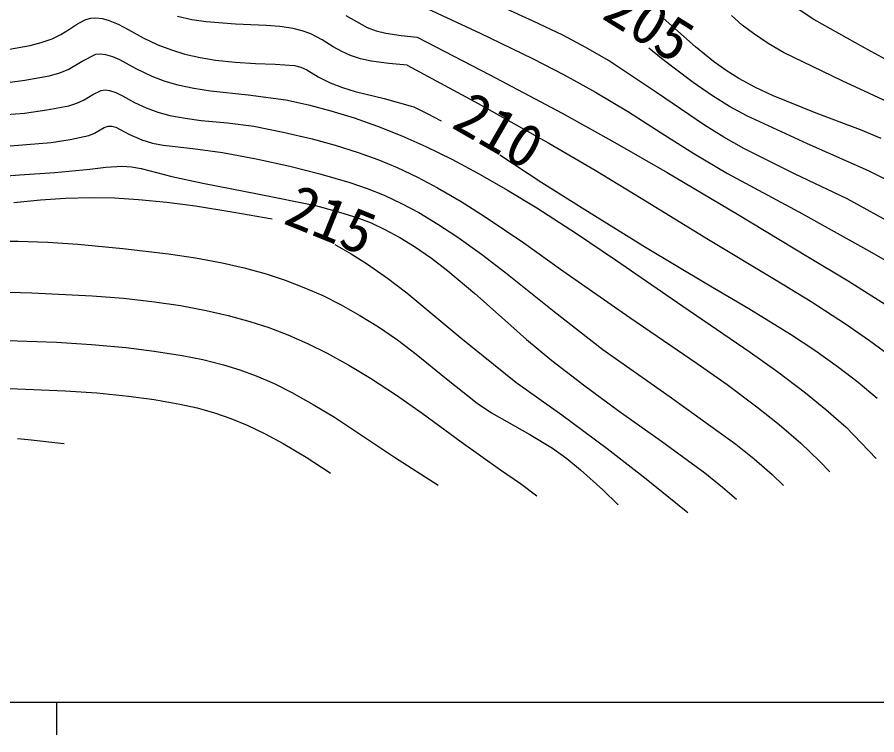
# Model space of a CAD drawing. Units: millimetres, scale not verified. Extents: x 40000 to 680000, y 20000 to 380000.
# Drawn here: x 166797 to 193010, y 204000 to 225880 of the extents above; entities that cross this region are included whole.
import ezdxf
from ezdxf.enums import TextEntityAlignment as Align

# ---------------------------------------------------------------- set-up
doc = ezdxf.new("R2010")
doc.units = ezdxf.units.MM
doc.header["$LTSCALE"] = 1000
doc.layers.add('M-BGD', color=7, linetype='Continuous', lineweight=25)
doc.layers.add('M-TTL-BAND', color=7, linetype='Continuous', lineweight=25)
doc.styles.add('ＭＳ ゴシック', font='')
doc.styles.get('ＭＳ ゴシック').set_extended_font_data('MS Gothic')

msp = doc.modelspace()

# ---------------------------------------------------------------- linework, layer by layer
at = {"layer": 'M-BGD'}
for p, q in [((179316, 226137), (180919, 225393)), ((182533, 225764), (181618, 226173)), ((191088, 225813), (190581, 226141)), ((168637, 225675), (168891, 225806)), ((168891, 225806), (169040, 225848)), ((169040, 225848), (169197, 225862)), ((169197, 225862), (169384, 225842)), ((169384, 225842), (169575, 225791)), ((169575, 225791), (169877, 225665)), ((172120, 225803), (171688, 225899)), ((172555, 225737), (172120, 225803)), ((173458, 225667), (172555, 225737)), ((176814, 225934), (177466, 225566)), ((183433, 225330), (182533, 225764)), ((186944, 225454), (186397, 225942)), ((188906, 225641), (188575, 225930)), ((192615, 224953), (191088, 225813)), ((168127, 225352), (168388, 225511)), ((168388, 225511), (168637, 225675)), ((169877, 225665), (170185, 225503)), ((170185, 225503), (170637, 225254)), ((174388, 225625), (173458, 225667)), ((174808, 225596), (174388, 225625)), ((175213, 225537), (174808, 225596)), ((175489, 225469), (175213, 225537)), ((175756, 225373), (175489, 225469)), ((177466, 225566), (177744, 225466)), ((177744, 225466), (178038, 225393)), ((187480, 224976), (186944, 225454)), ((189249, 225381), (188906, 225641)), ((167532, 225105), (167862, 225225)), ((167862, 225225), (168127, 225352)), ((170637, 225254), (171090, 225039)), ((176101, 225191), (175756, 225373)), ((176436, 224980), (176101, 225191)), ((178038, 225393), (178510, 225320)), ((178510, 225320), (178998, 225273)), ((178998, 225273), (181211, 224123)), ((180919, 225393), (182508, 224622)), ((184140, 224958), (183433, 225330)), ((189701, 225081), (189249, 225381)), ((166393, 224875), (167194, 225014)), ((167194, 225014), (167532, 225105)), ((171090, 225039), (171500, 224882)), ((176695, 224830), (176436, 224980)), ((184826, 224562), (184140, 224958)), ((186444, 224626), (186055, 224936)), ((188028, 224528), (187480, 224976)), ((190169, 224806), (189701, 225081)), ((194153, 224121), (192615, 224953)), ((168779, 224541), (169194, 224749)), ((169194, 224749), (169342, 224763)), ((169342, 224763), (169493, 224748)), ((169493, 224748), (169703, 224687)), ((169703, 224687), (169917, 224592)), ((171500, 224882), (171909, 224756)), ((171909, 224756), (172373, 224648)), ((172373, 224648), (172840, 224570)), ((176960, 224711), (176695, 224830)), ((177270, 224611), (176960, 224711)), ((191949, 223942), (190169, 224806)), ((168353, 224290), (168779, 224541)), ((169917, 224592), (170410, 224319)), ((172840, 224570), (173445, 224505)), ((173445, 224505), (174059, 224470)), ((174059, 224470), (174659, 224452)), ((174659, 224452), (175255, 224404)), ((175255, 224404), (175445, 224355)), ((177591, 224539), (177270, 224611)), ((178132, 224466), (177591, 224539)), ((178685, 224421), (178132, 224466)), ((178685, 224421), (180854, 223244)), ((182508, 224622), (183475, 224122)), ((186296, 223588), (184826, 224562)), ((186830, 224322), (186444, 224626)), ((188412, 224255), (188028, 224528)), ((167774, 224095), (168068, 224178)), ((168068, 224178), (168353, 224290)), ((170410, 224319), (170907, 224080)), ((175445, 224355), (175625, 224278)), ((175625, 224278), (175976, 224065)), ((181211, 224123), (183417, 222950)), ((183475, 224122), (184427, 223596)), ((187410, 223885), (186830, 224322)), ((188807, 224011), (188412, 224255)), ((166278, 223859), (167028, 223962)), ((167028, 223962), (167774, 224095)), ((170907, 224080), (171297, 223935)), ((171297, 223935), (171693, 223819)), ((175976, 224065), (176339, 223878)), ((176339, 223878), (176715, 223733)), ((188001, 223478), (187410, 223885)), ((189314, 223738), (188807, 224011)), ((193744, 223106), (191949, 223942)), ((169099, 223523), (169353, 223648)), ((169353, 223648), (169478, 223664)), ((169478, 223664), (169611, 223649)), ((169611, 223649), (169808, 223584)), ((171693, 223819), (172187, 223712)), ((172187, 223712), (172688, 223634)), ((172688, 223634), (173841, 223512)), ((176715, 223733), (177103, 223616)), ((177103, 223616), (177985, 223401)), ((184427, 223596), (185438, 222990)), ((189831, 223493), (189314, 223738)), ((168612, 223256), (168842, 223361)), ((168842, 223361), (169099, 223523)), ((169808, 223584), (170009, 223485)), ((170009, 223485), (170369, 223283)), ((173841, 223512), (174993, 223360)), ((174993, 223360), (175679, 223210)), ((177985, 223401), (178856, 223159)), ((187751, 222588), (186296, 223588)), ((188518, 223161), (188001, 223478)), ((191163, 222955), (189831, 223493)), ((167698, 223053), (168374, 223181)), ((168374, 223181), (168612, 223256)), ((170369, 223283), (170729, 223115)), ((170729, 223115), (171085, 222987)), ((175679, 223210), (176365, 223029)), ((178870, 223154), (179299, 222939)), ((180854, 223244), (183009, 222040)), ((189046, 222873), (188518, 223161)), ((165577, 222840), (167022, 222957)), ((167022, 222957), (167698, 223053)), ((171085, 222987), (171447, 222888)), ((171447, 222888), (171922, 222797)), ((176365, 223029), (177077, 222808)), ((177077, 222808), (177779, 222559)), ((179299, 222939), (179728, 222725)), ((183417, 222950), (185023, 222064)), ((185438, 222990), (186434, 222358)), ((190894, 222022), (189046, 222873)), ((192513, 222442), (191163, 222955)), ((169447, 222519), (169569, 222561)), ((169569, 222561), (169687, 222558)), ((169687, 222558), (169808, 222523)), ((171922, 222797), (172403, 222735)), ((172403, 222735), (173209, 222661)), ((173209, 222661), (174016, 222557)), ((174016, 222557), (174906, 222377)), ((177779, 222559), (178522, 222263)), ((188344, 222219), (187751, 222588)), ((168977, 222270), (169154, 222342)), ((169154, 222342), (169326, 222445)), ((169326, 222445), (169447, 222519)), ((169808, 222523), (170201, 222315)), ((170201, 222315), (170600, 222138)), ((174906, 222377), (175790, 222168)), ((186434, 222358), (187434, 221723)), ((193145, 222180), (192513, 222442)), ((166111, 221925), (167837, 222064)), ((167837, 222064), (168408, 222152)), ((168408, 222152), (168977, 222270)), ((170600, 222138), (170922, 222040)), ((170922, 222040), (171245, 221974)), ((175790, 222168), (176497, 221979)), ((178522, 222263), (179253, 221938)), ((183009, 222040), (184421, 221216)), ((185023, 222064), (186618, 221150)), ((188952, 221876), (188344, 222219)), ((192760, 221196), (190894, 222022)), ((171245, 221974), (172148, 221881)), ((172148, 221881), (173056, 221758)), ((176497, 221979), (177199, 221760)), ((177199, 221760), (177796, 221544)), ((179253, 221938), (180052, 221549)), ((190521, 221093), (188952, 221876)), ((173056, 221758), (174083, 221562)), ((174083, 221562), (175107, 221336)), ((177796, 221544), (178385, 221298)), ((180052, 221549), (180844, 221129)), ((181512, 221682), (182800, 220840)), ((187434, 221723), (188454, 221112)), ((167941, 221144), (169017, 221245)), ((169017, 221245), (169504, 221308)), ((169504, 221308), (169994, 221341)), ((169994, 221341), (170284, 221319)), ((170284, 221319), (170577, 221266)), ((170577, 221266), (171513, 221026)), ((175107, 221336), (176024, 221105)), ((178385, 221298), (179005, 221004)), ((165862, 221005), (166872, 221073)), ((166872, 221073), (167941, 221144)), ((171513, 221026), (172455, 220816)), ((176024, 221105), (176938, 220843)), ((179005, 221004), (179618, 220680)), ((180844, 221129), (181752, 220610)), ((184421, 221216), (185822, 220364)), ((186618, 221150), (188761, 219877)), ((188454, 221112), (190629, 219941)), ((192101, 220338), (190521, 221093)), ((193424, 220859), (192760, 221196)), ((172455, 220816), (174179, 220489)), ((176938, 220843), (177468, 220661)), ((182800, 220840), (184105, 220022)), ((174179, 220489), (175891, 220134)), ((177468, 220661), (177989, 220451)), ((177989, 220451), (178519, 220202)), ((179618, 220680), (180334, 220263)), ((181752, 220610), (182647, 220065)), ((166691, 220230), (167508, 220314)), ((167508, 220314), (168270, 220362)), ((168270, 220362), (169036, 220381)), ((169036, 220381), (169766, 220369)), ((169766, 220369), (170496, 220326)), ((170496, 220326), (171364, 220241)), ((171364, 220241), (172236, 220126)), ((178519, 220202), (179041, 219924)), ((180334, 220263), (181041, 219816)), ((185822, 220364), (187875, 219098)), ((194157, 219209), (192101, 220338)), ((172236, 220126), (173399, 219938)), ((173399, 219938), (174567, 219730)), ((175891, 220134), (176528, 219968)), ((176528, 219968), (177158, 219773)), ((179041, 219924), (179627, 219573)), ((182647, 220065), (183852, 219285)), ((184105, 220022), (185958, 218873)), ((190629, 219941), (192788, 218745)), ((177158, 219773), (177589, 219607)), ((181041, 219816), (182243, 218998)), ((188761, 219877), (190898, 218583)), ((177589, 219607), (178011, 219412)), ((178011, 219412), (178468, 219165)), ((179627, 219573), (180203, 219193)), ((178468, 219165), (178911, 218892)), ((180203, 219193), (180955, 218653)), ((183852, 219285), (185043, 218479)), ((166056, 219048), (166824, 219052)), ((166824, 219052), (167732, 219023)), ((167732, 219023), (168641, 218964)), ((168641, 218964), (170023, 218832)), ((176479, 218947), (176986, 218662)), ((178911, 218892), (179427, 218533)), ((182243, 218998), (183433, 218151)), ((187875, 219098), (189942, 217858)), ((170023, 218832), (171411, 218669)), ((171411, 218669), (172233, 218545)), ((176986, 218662), (177479, 218350)), ((180955, 218653), (181693, 218087)), ((185958, 218873), (187822, 217753)), ((192788, 218745), (193819, 218149)), ((172233, 218545), (173049, 218392)), ((173049, 218392), (173723, 218237)), ((179427, 218533), (179933, 218144)), ((185043, 218479), (187095, 217068)), ((190898, 218583), (192132, 217842)), ((173723, 218237), (174387, 218053)), ((177479, 218350), (178085, 217926)), ((179933, 218144), (180755, 217452)), ((183433, 218151), (185481, 216725)), ((174387, 218053), (174969, 217862)), ((174969, 217862), (175541, 217642)), ((178085, 217926), (178676, 217476)), ((181693, 218087), (183172, 216902)), ((189942, 217858), (191003, 217209)), ((192132, 217842), (193356, 217073)), ((175541, 217642), (176112, 217391)), ((187822, 217753), (189106, 216997)), ((165408, 217527), (167245, 217471)), ((167245, 217471), (169087, 217384)), ((169087, 217384), (170035, 217309)), ((170035, 217309), (170982, 217205)), ((176112, 217391), (176671, 217111)), ((178676, 217476), (180329, 216104)), ((180755, 217452), (181562, 216734)), ((170982, 217205), (171772, 217089)), ((171772, 217089), (172557, 216942)), ((176671, 217111), (177248, 216788)), ((187095, 217068), (189149, 215672)), ((191003, 217209), (192055, 216531)), ((172557, 216942), (173226, 216789)), ((173226, 216789), (173887, 216606)), ((177248, 216788), (177810, 216438)), ((183172, 216902), (184656, 215753)), ((189106, 216997), (190381, 216212)), ((173887, 216606), (174474, 216414)), ((181562, 216734), (182328, 216056)), ((185481, 216725), (187534, 215326)), ((192055, 216531), (192789, 216024)), ((174474, 216414), (175052, 216193)), ((177810, 216438), (178394, 216038)), ((165926, 216047), (167995, 215970)), ((175052, 216193), (175654, 215928)), ((178394, 216038), (178965, 215610)), ((180329, 216104), (182003, 214752)), ((182328, 216056), (183105, 215408)), ((190381, 216212), (191119, 215724)), ((192789, 216024), (193509, 215491)), ((167995, 215970), (169058, 215903)), ((169058, 215903), (170119, 215807)), ((170119, 215807), (170974, 215702)), ((175654, 215928), (176250, 215634)), ((184656, 215753), (186679, 214321)), ((170974, 215702), (171831, 215565)), ((171831, 215565), (172460, 215439)), ((176250, 215634), (176913, 215270)), ((178965, 215610), (179886, 214850)), ((189149, 215672), (189996, 215065)), ((191119, 215724), (191845, 215208)), ((172460, 215439), (173085, 215283)), ((173085, 215283), (173589, 215128)), ((176913, 215270), (177567, 214876)), ((183105, 215408), (184103, 214638)), ((187534, 215326), (188448, 214679)), ((191845, 215208), (192439, 214750)), ((173589, 215128), (174083, 214945)), ((174083, 214945), (174628, 214708)), ((189996, 215065), (190835, 214427)), ((174628, 214708), (175167, 214441)), ((177567, 214876), (178364, 214356)), ((179886, 214850), (180821, 214117)), ((182003, 214752), (183402, 213755)), ((192439, 214750), (193025, 214261)), ((166565, 214563), (168262, 214492)), ((168262, 214492), (169230, 214425)), ((169230, 214425), (170194, 214328)), ((175167, 214441), (175827, 214075)), ((184103, 214638), (185124, 213889)), ((188448, 214679), (189352, 214002)), ((190835, 214427), (191459, 213919)), ((170194, 214328), (170976, 214220)), ((170976, 214220), (171759, 214083)), ((178364, 214356), (179144, 213810)), ((186679, 214321), (188707, 212864)), ((171759, 214083), (172290, 213967)), ((172290, 213967), (172818, 213821)), ((175827, 214075), (176474, 213681)), ((180821, 214117), (181264, 213821)), ((189352, 214002), (190028, 213460)), ((191459, 213919), (192071, 213382)), ((172818, 213821), (173314, 213648)), ((173314, 213648), (173805, 213445)), ((176474, 213681), (178306, 212470)), ((179144, 213810), (180335, 212931)), ((181264, 213821), (181725, 213548)), ((183402, 213755), (184784, 212731)), ((185124, 213889), (186449, 212949)), ((173805, 213445), (174358, 213180)), ((181725, 213548), (182434, 213154)), ((190028, 213460), (190693, 212889)), ((192071, 213382), (192994, 212429)), ((174358, 213180), (174904, 212886)), ((182434, 213154), (183125, 212736)), ((166805, 213035), (167133, 213007)), ((167133, 213007), (168130, 212892)), ((168130, 212892), (168226, 212878)), ((174904, 212886), (175612, 212462)), ((180335, 212931), (181535, 212082)), ((186449, 212949), (187762, 211983)), ((188707, 212864), (189268, 212415)), ((190693, 212889), (191262, 212341)), ((183125, 212736), (183555, 212424)), ((184784, 212731), (185976, 211805)), ((175612, 212462), (176308, 212010)), ((178306, 212470), (179638, 211616)), ((183555, 212424), (183972, 212084)), ((189268, 212415), (189821, 211934)), ((191262, 212341), (191576, 212014)), ((181535, 212082), (182142, 211661)), ((183972, 212084), (184652, 211466)), ((176308, 212010), (176352, 211980)), ((185976, 211805), (187150, 210855)), ((187762, 211983), (188309, 211548)), ((189821, 211934), (190163, 211600)), ((182142, 211661), (182642, 211284)), ((188309, 211548), (188732, 211182)), ((184652, 211466), (185122, 211010)), ((187150, 210855), (187246, 210775))]:
    msp.add_line(p, q, dxfattribs=at)
at = {"layer": 'M-TTL-BAND'}
for p, q in [((40000, 205000), (579000, 205000)), ((168000, 205000), (168000, 204000))]:
    msp.add_line(p, q, dxfattribs=at)

# ---------------------------------------------------------------- texts
at = {"layer": 'M-BGD', "style": 'ＭＳ ゴシック'}
for s, rotation, p in [('205', 328, (184376, 225527)), ('210', 330, (179802, 222193)), ('215', 338, (174724, 219237))]:
    msp.add_text(s, height=1320, rotation=rotation, dxfattribs=at).set_placement(p, align=Align.BOTTOM_LEFT)

doc.saveas('drawing.dxf')
